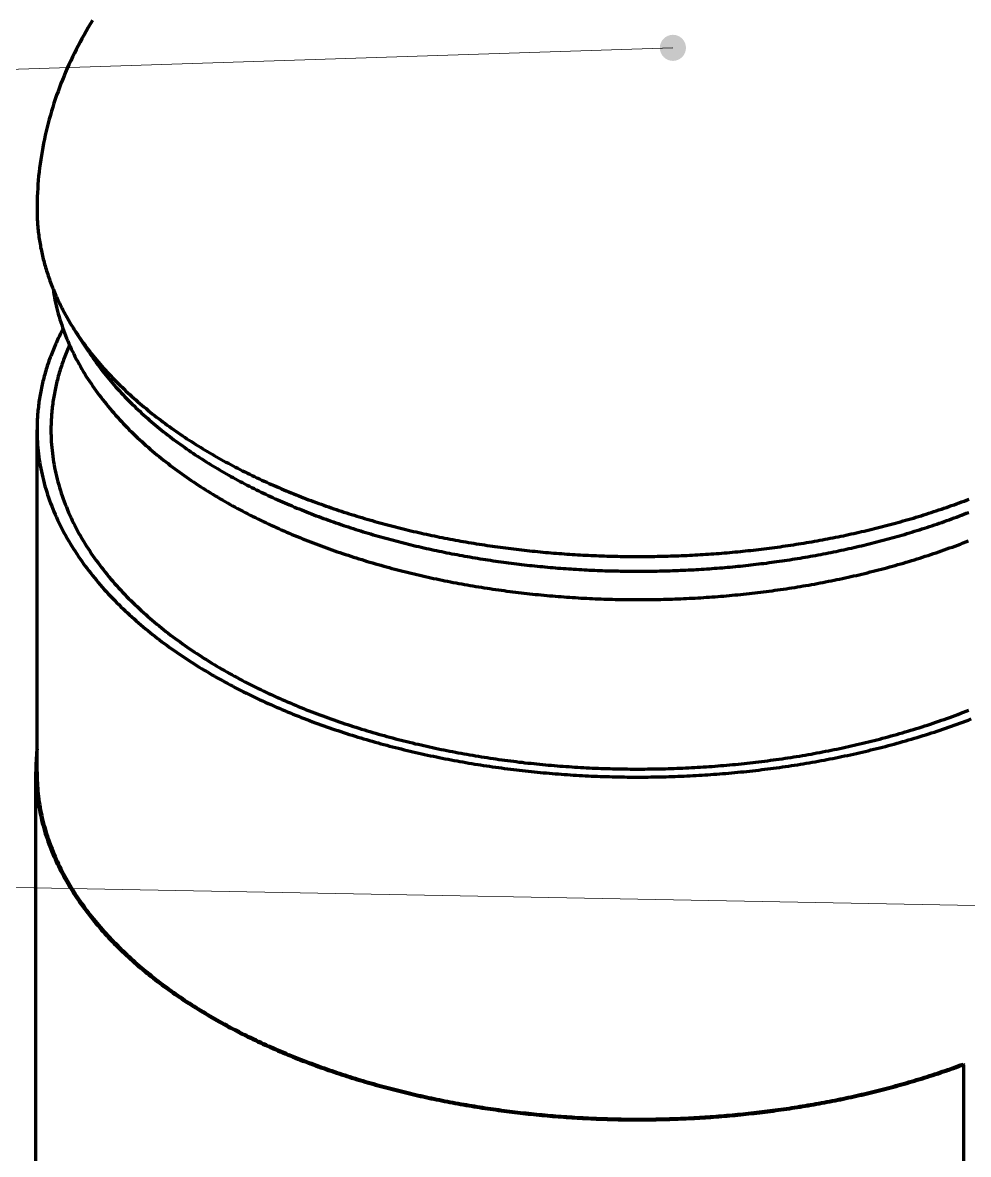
# Model space of a CAD drawing. Header units: millimetres. Extents: x 0 to 841, y 0 to 594.
# Drawn here: x 266.2 to 309.7, y 328.3 to 380.3 of the extents above; entities that cross this region are included whole.
import ezdxf

# ---------------------------------------------------------------- set-up
doc = ezdxf.new("R2010")
doc.units = ezdxf.units.MM
doc.layers.add('01-VISIBLE', color=7, linetype='CONTINUOUS', lineweight=70)
doc.layers.add('08-FINA', color=5, linetype='CONTINUOUS', lineweight=18)

msp = doc.modelspace()

# ---------------------------------------------------------------- hatches: boundary and pattern name
at = {"layer": '08-FINA'}
h = msp.add_hatch(color=7, dxfattribs=at)
h.dxf.hatch_style = 1
edge = h.paths.add_edge_path()
edge.add_arc((296.073, 379.157), 0.6, 0, 360)

# ---------------------------------------------------------------- linework, layer by layer
at = {"layer": '01-VISIBLE'}
for p, q in [((269.211, 365.178), (268.612, 366.093)), ((266.826, 345.873), (266.826, 361.597)), ((266.766, 311.511), (266.766, 345.873)), ((309.419, 332.441), (309.451, 332.412)), ((309.451, 298.05), (309.451, 332.412))]:
    msp.add_line(p, q, dxfattribs=at)
for points in [[(269.374, 380.412), (269.275, 380.249), (269.177, 380.085), (269.081, 379.92), (268.987, 379.754), (268.894, 379.588), (268.803, 379.42), (268.714, 379.251), (268.627, 379.081), (268.542, 378.911), (268.458, 378.739), (268.376, 378.567), (268.296, 378.393), (268.218, 378.219), (268.142, 378.044), (268.068, 377.868), (267.996, 377.692), (267.926, 377.514), (267.858, 377.336), (267.792, 377.157), (267.728, 376.977), (267.666, 376.797), (267.606, 376.616), (267.548, 376.434), (267.493, 376.251), (267.439, 376.068), (267.388, 375.884), (267.339, 375.7), (267.291, 375.515), (267.247, 375.33), (267.204, 375.144), (267.163, 374.957), (267.125, 374.77), (267.089, 374.583), (267.055, 374.395), (267.024, 374.207), (266.995, 374.018), (266.968, 373.829), (266.943, 373.64), (266.921, 373.451), (266.901, 373.261), (266.884, 373.071), (266.869, 372.881), (266.856, 372.69), (266.845, 372.5), (266.837, 372.309), (266.831, 372.118), (266.828, 371.928), (266.826, 371.737)], [(266.826, 371.737), (266.827, 371.657), (266.828, 371.577), (266.829, 371.497), (266.832, 371.416), (266.835, 371.336), (266.839, 371.257), (266.843, 371.177), (266.849, 371.097), (266.854, 371.017), (266.861, 370.937), (266.868, 370.857), (266.876, 370.778), (266.885, 370.698), (266.894, 370.619), (266.904, 370.539), (266.915, 370.46), (266.926, 370.38), (266.938, 370.301), (266.951, 370.222), (266.964, 370.143), (266.978, 370.065), (266.993, 369.986), (267.009, 369.907), (267.025, 369.829), (267.041, 369.75), (267.059, 369.672), (267.076, 369.594), (267.095, 369.516), (267.114, 369.439), (267.134, 369.361), (267.155, 369.284), (267.176, 369.207), (267.198, 369.129), (267.22, 369.053), (267.243, 368.976), (267.267, 368.899), (267.291, 368.823), (267.316, 368.747), (267.341, 368.671), (267.367, 368.595), (267.394, 368.52), (267.421, 368.444), (267.448, 368.369), (267.477, 368.294), (267.506, 368.22), (267.535, 368.145), (267.565, 368.071), (267.596, 367.997), (267.627, 367.923), (267.658, 367.85), (267.691, 367.776), (267.723, 367.703), (267.757, 367.631), (267.79, 367.558), (267.825, 367.486), (267.86, 367.414), (267.895, 367.342), (267.931, 367.27), (267.967, 367.199), (268.004, 367.128), (268.041, 367.057), (268.079, 366.986), (268.117, 366.916), (268.156, 366.846), (268.195, 366.776), (268.235, 366.706), (268.275, 366.637), (268.316, 366.568), (268.357, 366.499), (268.398, 366.431), (268.44, 366.363), (268.482, 366.295), (268.525, 366.227), (268.568, 366.16), (268.612, 366.093)], [(267.561, 368.082), (267.581, 367.951), (267.602, 367.822), (267.626, 367.692), (267.651, 367.563), (267.678, 367.435), (267.707, 367.306), (267.738, 367.178), (267.771, 367.051), (267.805, 366.924), (267.841, 366.798), (267.878, 366.671), (267.918, 366.546), (267.959, 366.421), (268.001, 366.297), (268.046, 366.173), (268.092, 366.049), (268.139, 365.927), (268.188, 365.805), (268.238, 365.683), (268.29, 365.563), (268.344, 365.442), (268.399, 365.323), (268.455, 365.204), (268.513, 365.086), (268.572, 364.968), (268.633, 364.852), (268.695, 364.736), (268.758, 364.62), (268.823, 364.506), (268.888, 364.392), (268.955, 364.279), (269.024, 364.166), (269.093, 364.055), (269.164, 363.944), (269.236, 363.834), (269.309, 363.724), (269.383, 363.616), (269.458, 363.508), (269.534, 363.401), (269.612, 363.294), (269.69, 363.189), (269.77, 363.084), (269.85, 362.98), (269.931, 362.876), (270.014, 362.774), (270.097, 362.672), (270.181, 362.571), (270.266, 362.471), (270.353, 362.371), (270.439, 362.273), (270.527, 362.175), (270.616, 362.077), (270.705, 361.981), (270.795, 361.885), (270.886, 361.79), (270.978, 361.696), (271.071, 361.603), (271.164, 361.51), (271.258, 361.418), (271.352, 361.327), (271.448, 361.236), (271.544, 361.146), (271.641, 361.057), (271.738, 360.969), (271.836, 360.881), (271.935, 360.794), (272.034, 360.708), (272.134, 360.622), (272.235, 360.538), (272.336, 360.453), (272.437, 360.37), (272.54, 360.287), (272.642, 360.205), (272.746, 360.124), (272.85, 360.043), (272.954, 359.963), (273.059, 359.884), (273.164, 359.805), (273.27, 359.727), (273.376, 359.65), (273.483, 359.573), (273.591, 359.497), (273.698, 359.422), (273.807, 359.347), (273.915, 359.273), (274.024, 359.199), (274.134, 359.126), (274.244, 359.054), (274.354, 358.983), (274.465, 358.912), (274.576, 358.841), (274.688, 358.772), (274.799, 358.703), (274.912, 358.634), (275.024, 358.566), (275.137, 358.499), (275.251, 358.432), (275.364, 358.366), (275.478, 358.3), (275.593, 358.235), (275.707, 358.171), (275.822, 358.107), (275.938, 358.044), (276.053, 357.981), (276.169, 357.919), (276.286, 357.858), (276.402, 357.797), (276.519, 357.737), (276.636, 357.677), (276.754, 357.617), (276.871, 357.559), (276.989, 357.5), (277.107, 357.443), (277.226, 357.386), (277.345, 357.329), (277.464, 357.273), (277.583, 357.218), (277.702, 357.163), (277.822, 357.108), (277.942, 357.054), (278.062, 357.001), (278.183, 356.948), (278.303, 356.896), (278.424, 356.844), (278.545, 356.792), (278.666, 356.742), (278.788, 356.691), (278.91, 356.641), (279.032, 356.592), (279.154, 356.543), (279.276, 356.495), (279.399, 356.447), (279.521, 356.4), (279.644, 356.353), (279.767, 356.306), (279.89, 356.26), (280.014, 356.215), (280.137, 356.17), (280.261, 356.125), (280.385, 356.081), (280.509, 356.038), (280.633, 355.995), (280.758, 355.952), (280.882, 355.91), (281.007, 355.868), (281.132, 355.827), (281.257, 355.786), (281.382, 355.746), (281.508, 355.706), (281.633, 355.667), (281.759, 355.628), (281.885, 355.589), (282.01, 355.551), (282.136, 355.514), (282.263, 355.476), (282.389, 355.44), (282.515, 355.403), (282.642, 355.368), (282.769, 355.332), (282.895, 355.297), (283.022, 355.263), (283.149, 355.228), (283.276, 355.195), (283.404, 355.162), (283.531, 355.129), (283.658, 355.096), (283.786, 355.064), (283.914, 355.033), (284.041, 355.002), (284.169, 354.971), (284.297, 354.941), (284.425, 354.911), (284.554, 354.881), (284.682, 354.852), (284.81, 354.824), (284.939, 354.796), (285.067, 354.768), (285.196, 354.74), (285.325, 354.713), (285.453, 354.687), (285.582, 354.661), (285.711, 354.635), (285.84, 354.61), (285.97, 354.585), (286.099, 354.56), (286.228, 354.536), (286.357, 354.512), (286.487, 354.489), (286.616, 354.466), (286.746, 354.443), (286.876, 354.421), (287.005, 354.399), (287.135, 354.378), (287.265, 354.357), (287.395, 354.336), (287.525, 354.316), (287.655, 354.296), (287.785, 354.277), (287.915, 354.258), (288.045, 354.239), (288.175, 354.221), (288.306, 354.203), (288.436, 354.186), (288.566, 354.169), (288.697, 354.152), (288.827, 354.136), (288.958, 354.12), (289.089, 354.104), (289.219, 354.089), (289.35, 354.074), (289.481, 354.06), (289.611, 354.046), (289.742, 354.032), (289.873, 354.019), (290.004, 354.006), (290.135, 353.994), (290.266, 353.982), (290.397, 353.97), (290.528, 353.958), (290.659, 353.947), (290.79, 353.937), (290.921, 353.927), (291.052, 353.917), (291.184, 353.907), (291.315, 353.898), (291.446, 353.889), (291.577, 353.881), (291.708, 353.873), (291.84, 353.865), (291.971, 353.858), (292.102, 353.851), (292.234, 353.845), (292.365, 353.839), (292.497, 353.833), (292.628, 353.828), (292.759, 353.822), (292.891, 353.818), (293.022, 353.814), (293.154, 353.81), (293.285, 353.806), (293.417, 353.803), (293.548, 353.8), (293.68, 353.798), (293.811, 353.796), (293.943, 353.794), (294.074, 353.793), (294.206, 353.792), (294.337, 353.791), (294.469, 353.791), (294.6, 353.791), (294.732, 353.792), (294.863, 353.793), (294.995, 353.794), (295.126, 353.795), (295.258, 353.797), (295.389, 353.8), (295.521, 353.803), (295.652, 353.806), (295.784, 353.809), (295.915, 353.813), (296.047, 353.817), (296.178, 353.822), (296.31, 353.827), (296.441, 353.832), (296.572, 353.838), (296.704, 353.844), (296.835, 353.851), (296.967, 353.857), (297.098, 353.865), (297.229, 353.872), (297.36, 353.88), (297.492, 353.888), (297.623, 353.897), (297.754, 353.906), (297.885, 353.916), (298.016, 353.925), (298.148, 353.936), (298.279, 353.946), (298.41, 353.957), (298.541, 353.969), (298.672, 353.98), (298.803, 353.992), (298.934, 354.005), (299.065, 354.018), (299.195, 354.031), (299.326, 354.044), (299.457, 354.058), (299.588, 354.073), (299.718, 354.087), (299.849, 354.103), (299.98, 354.118), (300.11, 354.134), (300.241, 354.15), (300.371, 354.167), (300.502, 354.184), (300.632, 354.201), (300.762, 354.219), (300.893, 354.237), (301.023, 354.256), (301.153, 354.275), (301.283, 354.294), (301.413, 354.314), (301.543, 354.334), (301.673, 354.355), (301.803, 354.376), (301.933, 354.397), (302.062, 354.419), (302.192, 354.441), (302.322, 354.463), (302.451, 354.486), (302.58, 354.509), (302.71, 354.533), (302.839, 354.557), (302.968, 354.582), (303.098, 354.607), (303.227, 354.632), (303.356, 354.658), (303.484, 354.684), (303.613, 354.71), (303.742, 354.737), (303.871, 354.765), (303.999, 354.792), (304.128, 354.82), (304.256, 354.849), (304.384, 354.878), (304.513, 354.907), (304.641, 354.937), (304.769, 354.968), (304.897, 354.998), (305.024, 355.029), (305.152, 355.061), (305.28, 355.093), (305.407, 355.125), (305.534, 355.158), (305.662, 355.191), (305.789, 355.225), (305.916, 355.259), (306.043, 355.293), (306.17, 355.328), (306.296, 355.363), (306.423, 355.399), (306.549, 355.435), (306.676, 355.472), (306.802, 355.509), (306.928, 355.547), (307.054, 355.585), (307.18, 355.623), (307.305, 355.662), (307.431, 355.702), (307.556, 355.741), (307.681, 355.782), (307.806, 355.822), (307.931, 355.864), (308.056, 355.905), (308.181, 355.947), (308.305, 355.99), (308.429, 356.033), (308.553, 356.076), (308.677, 356.12), (308.801, 356.165), (308.925, 356.21), (309.048, 356.255), (309.171, 356.301), (309.295, 356.347), (309.417, 356.394), (309.54, 356.441), (309.663, 356.489)], [(268.022, 366.24), (267.984, 366.168), (267.947, 366.096), (267.911, 366.024), (267.875, 365.952), (267.84, 365.879), (267.805, 365.806), (267.771, 365.733), (267.737, 365.66), (267.704, 365.587), (267.671, 365.513), (267.639, 365.439), (267.607, 365.364), (267.576, 365.29), (267.546, 365.215), (267.516, 365.14), (267.487, 365.065), (267.458, 364.99), (267.43, 364.914), (267.402, 364.838), (267.375, 364.762), (267.349, 364.686), (267.323, 364.609), (267.298, 364.533), (267.273, 364.456), (267.249, 364.379), (267.226, 364.302), (267.203, 364.224), (267.181, 364.146), (267.16, 364.069), (267.139, 363.991), (267.119, 363.913), (267.099, 363.834), (267.08, 363.756), (267.062, 363.677), (267.045, 363.598), (267.028, 363.52), (267.011, 363.44), (266.996, 363.361), (266.981, 363.282), (266.967, 363.203), (266.953, 363.123), (266.94, 363.043), (266.928, 362.964), (266.916, 362.884), (266.905, 362.804), (266.895, 362.724), (266.886, 362.644), (266.877, 362.563), (266.869, 362.483), (266.862, 362.403), (266.855, 362.322), (266.849, 362.242), (266.844, 362.161), (266.839, 362.081), (266.835, 362), (266.832, 361.919), (266.83, 361.839), (266.828, 361.758), (266.827, 361.677), (266.826, 361.597)], [(268.612, 366.093), (268.68, 365.99), (268.749, 365.888), (268.819, 365.787), (268.889, 365.686), (268.961, 365.586), (269.033, 365.487), (269.107, 365.388), (269.181, 365.29), (269.256, 365.193), (269.332, 365.096), (269.409, 365), (269.486, 364.905), (269.565, 364.81), (269.644, 364.716), (269.724, 364.622), (269.805, 364.53), (269.886, 364.437), (269.968, 364.346), (270.051, 364.255), (270.135, 364.165), (270.219, 364.075), (270.304, 363.986), (270.389, 363.898), (270.476, 363.81), (270.562, 363.723), (270.65, 363.637), (270.738, 363.551), (270.827, 363.466), (270.916, 363.381), (271.006, 363.297), (271.096, 363.214), (271.187, 363.131), (271.279, 363.049), (271.371, 362.968), (271.464, 362.887), (271.557, 362.807), (271.651, 362.727), (271.745, 362.648), (271.84, 362.57), (271.935, 362.492), (272.03, 362.415), (272.127, 362.338), (272.223, 362.262), (272.32, 362.186), (272.418, 362.111), (272.516, 362.037), (272.614, 361.963), (272.713, 361.89), (272.812, 361.817), (272.912, 361.745), (273.012, 361.674), (273.112, 361.603), (273.213, 361.532), (273.314, 361.462), (273.416, 361.393), (273.518, 361.324), (273.62, 361.256), (273.723, 361.188), (273.826, 361.121), (273.929, 361.055), (274.033, 360.988), (274.137, 360.923), (274.241, 360.858), (274.346, 360.793), (274.451, 360.729), (274.556, 360.666), (274.662, 360.603), (274.767, 360.54), (274.874, 360.478), (274.98, 360.417), (275.087, 360.356), (275.194, 360.295), (275.301, 360.235), (275.409, 360.176), (275.517, 360.117), (275.625, 360.058), (275.734, 360), (275.842, 359.943), (275.951, 359.886), (276.06, 359.829), (276.17, 359.773), (276.279, 359.717), (276.389, 359.662), (276.499, 359.607), (276.61, 359.553), (276.72, 359.499), (276.831, 359.446), (276.942, 359.393), (277.054, 359.341), (277.165, 359.289), (277.277, 359.237), (277.389, 359.186), (277.501, 359.136), (277.613, 359.086), (277.725, 359.036), (277.838, 358.987), (277.951, 358.938), (278.064, 358.889), (278.177, 358.841), (278.291, 358.794), (278.404, 358.747), (278.518, 358.7), (278.632, 358.654), (278.746, 358.608), (278.86, 358.563), (278.975, 358.518), (279.089, 358.473), (279.204, 358.429), (279.319, 358.385), (279.434, 358.342), (279.549, 358.299), (279.665, 358.257), (279.78, 358.214), (279.896, 358.173), (280.012, 358.132), (280.128, 358.091), (280.244, 358.05), (280.36, 358.01), (280.477, 357.97), (280.593, 357.931), (280.71, 357.892), (280.827, 357.854), (280.944, 357.816), (281.061, 357.778), (281.178, 357.741), (281.295, 357.704), (281.413, 357.667), (281.53, 357.631), (281.648, 357.595), (281.765, 357.56), (281.883, 357.525), (282.001, 357.49), (282.119, 357.456), (282.238, 357.422), (282.356, 357.388), (282.474, 357.355), (282.593, 357.322), (282.712, 357.29), (282.83, 357.258), (282.949, 357.226), (283.068, 357.195), (283.187, 357.164), (283.306, 357.134), (283.425, 357.103), (283.545, 357.074), (283.664, 357.044), (283.784, 357.015), (283.903, 356.986), (284.023, 356.958), (284.142, 356.93), (284.262, 356.902), (284.382, 356.875), (284.502, 356.848), (284.622, 356.821), (284.742, 356.795), (284.863, 356.769), (284.983, 356.743), (285.103, 356.718), (285.224, 356.693), (285.344, 356.669), (285.465, 356.645), (285.585, 356.621), (285.706, 356.597), (285.827, 356.574), (285.948, 356.551), (286.069, 356.529), (286.19, 356.507), (286.311, 356.485), (286.432, 356.464), (286.553, 356.442), (286.674, 356.422), (286.795, 356.401), (286.917, 356.381), (287.038, 356.361), (287.159, 356.342), (287.281, 356.323), (287.402, 356.304), (287.524, 356.286), (287.646, 356.268), (287.767, 356.25), (287.889, 356.233), (288.011, 356.216), (288.133, 356.199), (288.255, 356.182), (288.377, 356.166), (288.499, 356.151), (288.621, 356.135), (288.743, 356.12), (288.865, 356.105), (288.987, 356.091), (289.109, 356.077), (289.231, 356.063), (289.353, 356.049), (289.476, 356.036), (289.598, 356.023), (289.72, 356.011), (289.843, 355.999), (289.965, 355.987), (290.087, 355.975), (290.21, 355.964), (290.332, 355.953), (290.455, 355.943), (290.577, 355.932), (290.7, 355.923), (290.823, 355.913), (290.945, 355.904), (291.068, 355.895), (291.191, 355.886), (291.313, 355.878), (291.436, 355.87), (291.559, 355.862), (291.681, 355.855), (291.804, 355.848), (291.927, 355.841), (292.05, 355.835), (292.173, 355.828), (292.296, 355.823), (292.418, 355.817), (292.541, 355.812), (292.664, 355.807), (292.787, 355.803), (292.91, 355.799), (293.033, 355.795), (293.156, 355.791), (293.279, 355.788), (293.402, 355.785), (293.525, 355.782), (293.648, 355.78), (293.77, 355.778), (293.893, 355.777), (294.016, 355.775), (294.139, 355.774), (294.262, 355.773), (294.385, 355.773), (294.508, 355.773), (294.631, 355.773), (294.754, 355.774), (294.877, 355.775), (295, 355.776), (295.123, 355.777), (295.246, 355.779), (295.369, 355.781), (295.492, 355.784), (295.615, 355.787), (295.738, 355.79), (295.861, 355.793), (295.984, 355.797), (296.107, 355.801), (296.23, 355.805), (296.352, 355.81), (296.475, 355.815), (296.598, 355.82), (296.721, 355.826), (296.844, 355.832), (296.967, 355.838), (297.089, 355.844), (297.212, 355.851), (297.335, 355.859), (297.458, 355.866), (297.58, 355.874), (297.703, 355.882), (297.826, 355.891), (297.948, 355.899), (298.071, 355.908), (298.194, 355.918), (298.316, 355.928), (298.439, 355.938), (298.561, 355.948), (298.684, 355.959), (298.806, 355.97), (298.929, 355.981), (299.051, 355.993), (299.174, 356.005), (299.296, 356.017), (299.418, 356.03), (299.541, 356.043), (299.663, 356.056), (299.785, 356.07), (299.907, 356.084), (300.029, 356.098), (300.151, 356.113), (300.274, 356.128), (300.396, 356.143), (300.518, 356.159), (300.639, 356.175), (300.761, 356.191), (300.883, 356.207), (301.005, 356.224), (301.127, 356.242), (301.248, 356.259), (301.37, 356.277), (301.492, 356.295), (301.613, 356.314), (301.735, 356.333), (301.856, 356.352), (301.978, 356.372), (302.099, 356.392), (302.22, 356.412), (302.342, 356.432), (302.463, 356.453), (302.584, 356.475), (302.705, 356.496), (302.826, 356.518), (302.947, 356.541), (303.068, 356.563), (303.189, 356.586), (303.309, 356.609), (303.43, 356.633), (303.551, 356.657), (303.671, 356.681), (303.792, 356.706), (303.912, 356.731), (304.032, 356.757), (304.153, 356.782), (304.273, 356.808), (304.393, 356.835), (304.513, 356.862), (304.633, 356.889), (304.753, 356.916), (304.872, 356.944), (304.992, 356.973), (305.112, 357.001), (305.231, 357.03), (305.351, 357.059), (305.47, 357.089), (305.589, 357.119), (305.708, 357.149), (305.827, 357.18), (305.946, 357.211), (306.065, 357.243), (306.184, 357.275), (306.303, 357.307), (306.421, 357.339), (306.54, 357.372), (306.658, 357.406), (306.776, 357.439), (306.895, 357.474), (307.013, 357.508), (307.131, 357.543), (307.248, 357.578), (307.366, 357.614), (307.484, 357.65), (307.601, 357.686), (307.719, 357.723), (307.836, 357.76), (307.953, 357.797), (308.07, 357.835), (308.187, 357.874), (308.303, 357.912), (308.42, 357.951), (308.536, 357.991), (308.653, 358.031), (308.769, 358.071), (308.885, 358.112), (309.001, 358.153), (309.117, 358.194), (309.232, 358.236), (309.348, 358.279), (309.463, 358.321), (309.578, 358.364), (309.693, 358.408)], [(268.322, 365.491), (268.29, 365.417), (268.258, 365.344), (268.226, 365.27), (268.195, 365.196), (268.165, 365.121), (268.136, 365.047), (268.106, 364.972), (268.078, 364.897), (268.05, 364.821), (268.023, 364.746), (267.996, 364.67), (267.97, 364.594), (267.944, 364.518), (267.92, 364.441), (267.895, 364.365), (267.872, 364.288), (267.849, 364.211), (267.826, 364.134), (267.804, 364.056), (267.783, 363.979), (267.763, 363.901), (267.743, 363.823), (267.724, 363.745), (267.705, 363.667), (267.688, 363.589), (267.67, 363.51), (267.654, 363.432), (267.638, 363.353), (267.623, 363.274), (267.609, 363.195), (267.595, 363.116), (267.582, 363.037), (267.569, 362.957), (267.558, 362.878), (267.547, 362.798), (267.536, 362.719), (267.527, 362.639), (267.518, 362.559), (267.51, 362.479), (267.502, 362.399), (267.495, 362.319), (267.489, 362.239), (267.484, 362.159), (267.479, 362.078), (267.475, 361.998), (267.472, 361.918), (267.47, 361.838), (267.468, 361.757), (267.467, 361.677), (267.466, 361.597)], [(269.211, 365.178), (269.277, 365.078), (269.344, 364.978), (269.412, 364.88), (269.481, 364.781), (269.551, 364.684), (269.622, 364.587), (269.694, 364.49), (269.767, 364.394), (269.84, 364.299), (269.914, 364.205), (269.989, 364.111), (270.065, 364.018), (270.141, 363.925), (270.219, 363.833), (270.297, 363.742), (270.376, 363.651), (270.455, 363.561), (270.535, 363.472), (270.616, 363.383), (270.698, 363.295), (270.78, 363.207), (270.863, 363.121), (270.947, 363.034), (271.031, 362.949), (271.116, 362.864), (271.201, 362.779), (271.287, 362.695), (271.374, 362.612), (271.461, 362.53), (271.549, 362.448), (271.638, 362.366), (271.726, 362.286), (271.816, 362.205), (271.906, 362.126), (271.996, 362.047), (272.087, 361.968), (272.179, 361.891), (272.271, 361.813), (272.364, 361.737), (272.457, 361.661), (272.55, 361.585), (272.644, 361.51), (272.738, 361.436), (272.833, 361.362), (272.928, 361.289), (273.024, 361.216), (273.12, 361.144), (273.217, 361.073), (273.313, 361.002), (273.411, 360.931), (273.509, 360.862), (273.607, 360.792), (273.705, 360.723), (273.804, 360.655), (273.903, 360.587), (274.003, 360.52), (274.103, 360.454), (274.203, 360.387), (274.304, 360.322), (274.405, 360.257), (274.506, 360.192), (274.607, 360.128), (274.709, 360.064), (274.812, 360.001), (274.914, 359.939), (275.017, 359.877), (275.12, 359.815), (275.224, 359.754), (275.327, 359.694), (275.431, 359.634), (275.536, 359.574), (275.64, 359.515), (275.745, 359.456), (275.85, 359.398), (275.956, 359.341), (276.061, 359.284), (276.167, 359.227), (276.274, 359.171), (276.38, 359.115), (276.487, 359.06), (276.593, 359.005), (276.701, 358.95), (276.808, 358.897), (276.916, 358.843), (277.023, 358.79), (277.131, 358.738), (277.24, 358.686), (277.348, 358.634), (277.457, 358.583), (277.566, 358.532), (277.675, 358.482), (277.784, 358.432), (277.894, 358.382), (278.003, 358.333), (278.113, 358.285), (278.223, 358.237), (278.333, 358.189), (278.444, 358.142), (278.554, 358.095), (278.665, 358.048), (278.776, 358.002), (278.887, 357.957), (278.999, 357.912), (279.11, 357.867), (279.222, 357.823), (279.334, 357.779), (279.446, 357.735), (279.558, 357.692), (279.67, 357.649), (279.782, 357.607), (279.895, 357.565), (280.008, 357.523), (280.121, 357.482), (280.234, 357.442), (280.347, 357.401), (280.46, 357.361), (280.573, 357.322), (280.687, 357.283), (280.801, 357.244), (280.915, 357.206), (281.029, 357.168), (281.143, 357.13), (281.257, 357.093), (281.371, 357.056), (281.486, 357.019), (281.6, 356.983), (281.715, 356.948), (281.83, 356.912), (281.945, 356.877), (282.06, 356.843), (282.175, 356.809), (282.29, 356.775), (282.405, 356.741), (282.521, 356.708), (282.637, 356.675), (282.752, 356.643), (282.868, 356.611), (282.984, 356.579), (283.1, 356.548), (283.216, 356.517), (283.332, 356.487), (283.448, 356.456), (283.565, 356.427), (283.681, 356.397), (283.798, 356.368), (283.914, 356.339), (284.031, 356.311), (284.148, 356.283), (284.265, 356.255), (284.382, 356.227), (284.499, 356.2), (284.616, 356.174), (284.733, 356.147), (284.85, 356.121), (284.968, 356.096), (285.085, 356.07), (285.203, 356.045), (285.32, 356.021), (285.438, 355.996), (285.556, 355.972), (285.673, 355.949), (285.791, 355.926), (285.909, 355.903), (286.027, 355.88), (286.145, 355.858), (286.263, 355.836), (286.381, 355.814), (286.5, 355.793), (286.618, 355.772), (286.736, 355.751), (286.855, 355.731), (286.973, 355.711), (287.092, 355.692), (287.21, 355.672), (287.329, 355.653), (287.448, 355.635), (287.566, 355.616), (287.685, 355.598), (287.804, 355.581), (287.923, 355.563), (288.042, 355.546), (288.161, 355.53), (288.28, 355.513), (288.399, 355.497), (288.518, 355.482), (288.637, 355.466), (288.756, 355.451), (288.875, 355.436), (288.995, 355.422), (289.114, 355.408), (289.233, 355.394), (289.353, 355.381), (289.472, 355.367), (289.591, 355.355), (289.711, 355.342), (289.83, 355.33), (289.95, 355.318), (290.069, 355.306), (290.189, 355.295), (290.309, 355.284), (290.428, 355.273), (290.548, 355.263), (290.668, 355.253), (290.787, 355.243), (290.907, 355.234), (291.027, 355.225), (291.147, 355.216), (291.267, 355.208), (291.386, 355.2), (291.506, 355.192), (291.626, 355.184), (291.746, 355.177), (291.866, 355.17), (291.986, 355.164), (292.106, 355.158), (292.226, 355.152), (292.346, 355.146), (292.466, 355.141), (292.586, 355.136), (292.706, 355.131), (292.826, 355.126), (292.946, 355.122), (293.066, 355.119), (293.186, 355.115), (293.306, 355.112), (293.426, 355.109), (293.547, 355.107), (293.667, 355.104), (293.787, 355.102), (293.907, 355.101), (294.027, 355.1), (294.147, 355.099), (294.267, 355.098), (294.387, 355.097), (294.508, 355.097), (294.628, 355.098), (294.748, 355.098), (294.868, 355.099), (294.988, 355.1), (295.108, 355.102), (295.228, 355.103), (295.348, 355.105), (295.468, 355.108), (295.589, 355.111), (295.709, 355.114), (295.829, 355.117), (295.949, 355.121), (296.069, 355.124), (296.189, 355.129), (296.309, 355.133), (296.429, 355.138), (296.549, 355.143), (296.669, 355.149), (296.789, 355.155), (296.909, 355.161), (297.029, 355.167), (297.149, 355.174), (297.269, 355.181), (297.389, 355.188), (297.509, 355.196), (297.628, 355.204), (297.748, 355.212), (297.868, 355.221), (297.988, 355.23), (298.108, 355.239), (298.227, 355.248), (298.347, 355.258), (298.467, 355.268), (298.587, 355.279), (298.706, 355.29), (298.826, 355.301), (298.945, 355.312), (299.065, 355.324), (299.184, 355.336), (299.304, 355.348), (299.423, 355.361), (299.543, 355.374), (299.662, 355.387), (299.782, 355.401), (299.901, 355.415), (300.02, 355.429), (300.139, 355.444), (300.259, 355.459), (300.378, 355.474), (300.497, 355.49), (300.616, 355.506), (300.735, 355.522), (300.854, 355.538), (300.973, 355.555), (301.092, 355.572), (301.211, 355.59), (301.329, 355.608), (301.448, 355.626), (301.567, 355.644), (301.685, 355.663), (301.804, 355.682), (301.923, 355.702), (302.041, 355.721), (302.16, 355.742), (302.278, 355.762), (302.396, 355.783), (302.514, 355.804), (302.633, 355.825), (302.751, 355.847), (302.869, 355.869), (302.987, 355.892), (303.105, 355.914), (303.223, 355.938), (303.341, 355.961), (303.458, 355.985), (303.576, 356.009), (303.694, 356.033), (303.811, 356.058), (303.929, 356.083), (304.046, 356.109), (304.163, 356.135), (304.281, 356.161), (304.398, 356.187), (304.515, 356.214), (304.632, 356.242), (304.749, 356.269), (304.866, 356.297), (304.982, 356.325), (305.099, 356.354), (305.216, 356.383), (305.332, 356.412), (305.448, 356.442), (305.565, 356.472), (305.681, 356.502), (305.797, 356.533), (305.913, 356.564), (306.029, 356.596), (306.145, 356.628), (306.261, 356.66), (306.376, 356.692), (306.492, 356.725), (306.607, 356.759), (306.722, 356.792), (306.838, 356.826), (306.953, 356.861), (307.068, 356.895), (307.183, 356.931), (307.297, 356.966), (307.412, 357.002), (307.527, 357.038), (307.641, 357.075), (307.755, 357.112), (307.869, 357.149), (307.983, 357.187), (308.097, 357.225), (308.211, 357.264), (308.325, 357.303), (308.438, 357.342), (308.552, 357.382), (308.665, 357.422), (308.778, 357.463), (308.891, 357.504), (309.004, 357.545), (309.116, 357.587), (309.229, 357.629), (309.341, 357.671), (309.453, 357.714), (309.565, 357.758), (309.677, 357.801)], [(266.826, 361.597), (266.827, 361.459), (266.83, 361.321), (266.836, 361.183), (266.843, 361.045), (266.852, 360.907), (266.863, 360.77), (266.877, 360.633), (266.892, 360.495), (266.91, 360.359), (266.929, 360.222), (266.95, 360.086), (266.974, 359.95), (266.999, 359.814), (267.027, 359.679), (267.056, 359.544), (267.087, 359.41), (267.12, 359.276), (267.155, 359.142), (267.192, 359.009), (267.231, 358.877), (267.271, 358.745), (267.313, 358.613), (267.358, 358.483), (267.403, 358.352), (267.451, 358.223), (267.5, 358.094), (267.551, 357.966), (267.604, 357.838), (267.658, 357.711), (267.714, 357.585), (267.771, 357.46), (267.83, 357.335), (267.89, 357.211), (267.952, 357.088), (268.016, 356.965), (268.081, 356.843), (268.147, 356.722), (268.215, 356.602), (268.284, 356.482), (268.354, 356.364), (268.426, 356.246), (268.499, 356.129), (268.573, 356.013), (268.649, 355.897), (268.725, 355.782), (268.803, 355.669), (268.883, 355.556), (268.963, 355.443), (269.044, 355.332), (269.127, 355.221), (269.211, 355.112), (269.295, 355.003), (269.381, 354.895), (269.468, 354.787), (269.556, 354.681), (269.644, 354.575), (269.734, 354.471), (269.825, 354.367), (269.916, 354.263), (270.009, 354.161), (270.102, 354.059), (270.197, 353.959), (270.292, 353.859), (270.388, 353.76), (270.485, 353.661), (270.582, 353.564), (270.681, 353.467), (270.78, 353.371), (270.88, 353.276), (270.98, 353.181), (271.082, 353.088), (271.184, 352.995), (271.286, 352.903), (271.39, 352.812), (271.494, 352.721), (271.599, 352.631), (271.704, 352.542), (271.81, 352.454), (271.917, 352.366), (272.024, 352.28), (272.132, 352.194), (272.241, 352.108), (272.35, 352.024), (272.459, 351.94), (272.569, 351.857), (272.68, 351.774), (272.791, 351.693), (272.903, 351.612), (273.015, 351.531), (273.128, 351.452), (273.241, 351.373), (273.355, 351.295), (273.469, 351.217), (273.584, 351.14), (273.699, 351.064), (273.814, 350.989), (273.93, 350.914), (274.046, 350.84), (274.163, 350.766), (274.28, 350.693), (274.398, 350.621), (274.516, 350.55), (274.634, 350.479), (274.753, 350.409), (274.872, 350.339), (274.992, 350.27), (275.112, 350.202), (275.232, 350.134), (275.353, 350.067), (275.474, 350.001), (275.595, 349.935), (275.716, 349.869), (275.838, 349.805), (275.961, 349.741), (276.083, 349.677), (276.206, 349.615), (276.329, 349.552), (276.453, 349.491), (276.576, 349.43), (276.7, 349.369), (276.825, 349.309), (276.949, 349.25), (277.074, 349.191), (277.199, 349.133), (277.325, 349.076), (277.45, 349.018), (277.576, 348.962), (277.702, 348.906), (277.829, 348.851), (277.955, 348.796), (278.082, 348.742), (278.209, 348.688), (278.337, 348.635), (278.464, 348.582), (278.592, 348.53), (278.72, 348.479), (278.848, 348.428), (278.977, 348.377), (279.105, 348.327), (279.234, 348.278), (279.363, 348.229), (279.492, 348.18), (279.622, 348.132), (279.751, 348.085), (279.881, 348.038), (280.011, 347.992), (280.141, 347.946), (280.272, 347.901), (280.402, 347.856), (280.533, 347.811), (280.664, 347.768), (280.795, 347.724), (280.926, 347.681), (281.057, 347.639), (281.189, 347.597), (281.32, 347.556), (281.452, 347.515), (281.584, 347.475), (281.716, 347.435), (281.848, 347.395), (281.981, 347.356), (282.113, 347.318), (282.246, 347.28), (282.378, 347.242), (282.511, 347.205), (282.644, 347.168), (282.778, 347.132), (282.911, 347.097), (283.044, 347.061), (283.178, 347.027), (283.311, 346.992), (283.445, 346.958), (283.579, 346.925), (283.713, 346.892), (283.847, 346.86), (283.981, 346.828), (284.116, 346.796), (284.25, 346.765), (284.385, 346.734), (284.519, 346.704), (284.654, 346.674), (284.789, 346.645), (284.924, 346.616), (285.059, 346.587), (285.194, 346.559), (285.329, 346.532), (285.464, 346.505), (285.6, 346.478), (285.735, 346.452), (285.871, 346.426), (286.006, 346.4), (286.142, 346.375), (286.278, 346.351), (286.414, 346.327), (286.55, 346.303), (286.686, 346.28), (286.822, 346.257), (286.958, 346.234), (287.094, 346.212), (287.23, 346.191), (287.367, 346.17), (287.503, 346.149), (287.64, 346.129), (287.776, 346.109), (287.913, 346.089), (288.05, 346.07), (288.186, 346.052), (288.323, 346.033), (288.46, 346.015), (288.597, 345.998), (288.734, 345.981), (288.871, 345.964), (289.008, 345.948), (289.145, 345.933), (289.282, 345.917), (289.419, 345.902), (289.556, 345.888), (289.694, 345.874), (289.831, 345.86), (289.968, 345.847), (290.106, 345.834), (290.243, 345.821), (290.38, 345.809), (290.518, 345.797), (290.656, 345.786), (290.793, 345.775), (290.931, 345.765), (291.068, 345.755), (291.206, 345.745), (291.344, 345.736), (291.481, 345.727), (291.619, 345.718), (291.757, 345.71), (291.895, 345.703), (292.032, 345.695), (292.17, 345.689), (292.308, 345.682), (292.446, 345.676), (292.584, 345.67), (292.722, 345.665), (292.859, 345.66), (292.997, 345.656), (293.135, 345.652), (293.273, 345.648), (293.411, 345.645), (293.549, 345.642), (293.687, 345.639), (293.825, 345.637), (293.963, 345.636), (294.101, 345.634), (294.239, 345.634), (294.377, 345.633), (294.515, 345.633), (294.653, 345.633), (294.791, 345.634), (294.929, 345.635), (295.067, 345.637), (295.205, 345.639), (295.343, 345.641), (295.481, 345.643), (295.619, 345.647), (295.757, 345.65), (295.895, 345.654), (296.033, 345.658), (296.17, 345.663), (296.308, 345.668), (296.446, 345.674), (296.584, 345.679), (296.722, 345.686), (296.86, 345.692), (296.998, 345.699), (297.135, 345.707), (297.273, 345.715), (297.411, 345.723), (297.549, 345.732), (297.686, 345.741), (297.824, 345.75), (297.962, 345.76), (298.099, 345.771), (298.237, 345.781), (298.374, 345.792), (298.512, 345.804), (298.649, 345.816), (298.787, 345.828), (298.924, 345.841), (299.061, 345.854), (299.199, 345.868), (299.336, 345.881), (299.473, 345.896), (299.61, 345.911), (299.748, 345.926), (299.885, 345.941), (300.022, 345.957), (300.159, 345.974), (300.296, 345.991), (300.433, 346.008), (300.57, 346.025), (300.706, 346.043), (300.843, 346.062), (300.98, 346.081), (301.116, 346.1), (301.253, 346.12), (301.389, 346.14), (301.526, 346.161), (301.662, 346.181), (301.799, 346.203), (301.935, 346.225), (302.071, 346.247), (302.207, 346.27), (302.343, 346.293), (302.479, 346.316), (302.615, 346.34), (302.751, 346.365), (302.887, 346.389), (303.022, 346.415), (303.158, 346.44), (303.293, 346.466), (303.429, 346.493), (303.564, 346.52), (303.699, 346.547), (303.834, 346.575), (303.97, 346.603), (304.104, 346.632), (304.239, 346.661), (304.374, 346.691), (304.509, 346.721), (304.643, 346.751), (304.778, 346.782), (304.912, 346.814), (305.046, 346.845), (305.181, 346.878), (305.315, 346.911), (305.449, 346.944), (305.582, 346.977), (305.716, 347.011), (305.85, 347.046), (305.983, 347.081), (306.117, 347.116), (306.25, 347.152), (306.383, 347.189), (306.516, 347.226), (306.649, 347.263), (306.781, 347.301), (306.914, 347.339), (307.046, 347.378), (307.179, 347.417), (307.311, 347.457), (307.443, 347.497), (307.575, 347.538), (307.706, 347.579), (307.838, 347.621), (307.969, 347.663), (308.101, 347.705), (308.232, 347.749), (308.363, 347.792), (308.493, 347.836), (308.624, 347.881), (308.754, 347.926), (308.884, 347.972), (309.015, 348.018), (309.144, 348.064), (309.274, 348.112), (309.404, 348.159), (309.533, 348.207), (309.662, 348.256), (309.791, 348.305)], [(267.466, 361.597), (267.467, 361.462), (267.47, 361.327), (267.475, 361.192), (267.482, 361.058), (267.492, 360.923), (267.503, 360.789), (267.516, 360.655), (267.531, 360.521), (267.548, 360.387), (267.567, 360.254), (267.588, 360.121), (267.61, 359.988), (267.635, 359.855), (267.662, 359.723), (267.691, 359.591), (267.721, 359.46), (267.753, 359.329), (267.788, 359.199), (267.824, 359.069), (267.861, 358.94), (267.901, 358.811), (267.942, 358.682), (267.985, 358.555), (268.03, 358.428), (268.076, 358.301), (268.125, 358.175), (268.174, 358.05), (268.226, 357.925), (268.279, 357.801), (268.333, 357.678), (268.389, 357.555), (268.447, 357.433), (268.506, 357.312), (268.566, 357.192), (268.628, 357.072), (268.692, 356.953), (268.756, 356.835), (268.822, 356.718), (268.89, 356.601), (268.959, 356.485), (269.029, 356.37), (269.1, 356.255), (269.173, 356.142), (269.247, 356.029), (269.322, 355.917), (269.398, 355.806), (269.475, 355.695), (269.553, 355.586), (269.633, 355.477), (269.714, 355.369), (269.795, 355.262), (269.878, 355.155), (269.962, 355.05), (270.047, 354.945), (270.132, 354.841), (270.219, 354.738), (270.307, 354.635), (270.395, 354.534), (270.485, 354.433), (270.575, 354.333), (270.667, 354.234), (270.759, 354.135), (270.852, 354.038), (270.945, 353.941), (271.04, 353.845), (271.135, 353.75), (271.231, 353.655), (271.328, 353.561), (271.426, 353.468), (271.524, 353.376), (271.623, 353.285), (271.723, 353.194), (271.823, 353.104), (271.924, 353.015), (272.026, 352.926), (272.128, 352.839), (272.231, 352.752), (272.335, 352.666), (272.439, 352.58), (272.544, 352.495), (272.649, 352.411), (272.755, 352.328), (272.862, 352.245), (272.969, 352.163), (273.076, 352.082), (273.184, 352.002), (273.293, 351.922), (273.402, 351.843), (273.512, 351.764), (273.622, 351.687), (273.733, 351.609), (273.844, 351.533), (273.955, 351.457), (274.067, 351.382), (274.18, 351.308), (274.292, 351.234), (274.406, 351.161), (274.519, 351.089), (274.633, 351.017), (274.748, 350.946), (274.863, 350.875), (274.978, 350.805), (275.094, 350.736), (275.21, 350.668), (275.326, 350.6), (275.443, 350.532), (275.56, 350.465), (275.677, 350.399), (275.795, 350.334), (275.913, 350.269), (276.032, 350.205), (276.151, 350.141), (276.27, 350.078), (276.389, 350.015), (276.509, 349.953), (276.629, 349.892), (276.749, 349.831), (276.87, 349.771), (276.991, 349.711), (277.112, 349.652), (277.233, 349.594), (277.355, 349.536), (277.477, 349.478), (277.599, 349.422), (277.722, 349.365), (277.844, 349.31), (277.967, 349.254), (278.091, 349.2), (278.214, 349.146), (278.338, 349.092), (278.462, 349.039), (278.586, 348.987), (278.71, 348.935), (278.835, 348.883), (278.96, 348.833), (279.085, 348.782), (279.21, 348.732), (279.335, 348.683), (279.461, 348.634), (279.587, 348.586), (279.713, 348.538), (279.839, 348.491), (279.966, 348.444), (280.092, 348.398), (280.219, 348.352), (280.346, 348.307), (280.473, 348.262), (280.6, 348.218), (280.728, 348.174), (280.855, 348.131), (280.983, 348.088), (281.111, 348.045), (281.239, 348.004), (281.368, 347.962), (281.496, 347.921), (281.625, 347.881), (281.753, 347.841), (281.882, 347.801), (282.011, 347.762), (282.14, 347.724), (282.27, 347.686), (282.399, 347.648), (282.529, 347.611), (282.658, 347.574), (282.788, 347.538), (282.918, 347.502), (283.048, 347.467), (283.179, 347.432), (283.309, 347.398), (283.439, 347.364), (283.57, 347.33), (283.701, 347.297), (283.831, 347.265), (283.962, 347.232), (284.093, 347.201), (284.224, 347.169), (284.356, 347.139), (284.487, 347.108), (284.618, 347.078), (284.75, 347.049), (284.881, 347.02), (285.013, 346.991), (285.145, 346.963), (285.277, 346.935), (285.409, 346.907), (285.541, 346.881), (285.673, 346.854), (285.805, 346.828), (285.938, 346.802), (286.07, 346.777), (286.203, 346.752), (286.335, 346.728), (286.468, 346.704), (286.6, 346.68), (286.733, 346.657), (286.866, 346.634), (286.999, 346.612), (287.132, 346.59), (287.265, 346.569), (287.398, 346.547), (287.531, 346.527), (287.665, 346.507), (287.798, 346.487), (287.931, 346.467), (288.065, 346.448), (288.198, 346.43), (288.332, 346.411), (288.465, 346.394), (288.599, 346.376), (288.733, 346.359), (288.867, 346.343), (289, 346.326), (289.134, 346.311), (289.268, 346.295), (289.402, 346.28), (289.536, 346.266), (289.67, 346.251), (289.804, 346.238), (289.938, 346.224), (290.073, 346.211), (290.207, 346.199), (290.341, 346.186), (290.475, 346.175), (290.61, 346.163), (290.744, 346.152), (290.878, 346.141), (291.013, 346.131), (291.147, 346.121), (291.282, 346.112), (291.416, 346.103), (291.551, 346.094), (291.685, 346.086), (291.82, 346.078), (291.954, 346.071), (292.089, 346.064), (292.224, 346.057), (292.358, 346.05), (292.493, 346.045), (292.628, 346.039), (292.762, 346.034), (292.897, 346.029), (293.032, 346.025), (293.166, 346.021), (293.301, 346.017), (293.436, 346.014), (293.571, 346.011), (293.705, 346.009), (293.84, 346.007), (293.975, 346.005), (294.11, 346.004), (294.245, 346.003), (294.379, 346.003), (294.514, 346.002), (294.649, 346.003), (294.784, 346.003), (294.918, 346.005), (295.053, 346.006), (295.188, 346.008), (295.323, 346.01), (295.458, 346.013), (295.592, 346.016), (295.727, 346.019), (295.862, 346.023), (295.997, 346.027), (296.131, 346.032), (296.266, 346.037), (296.401, 346.042), (296.535, 346.048), (296.67, 346.054), (296.805, 346.061), (296.939, 346.067), (297.074, 346.075), (297.208, 346.082), (297.343, 346.091), (297.477, 346.099), (297.612, 346.108), (297.746, 346.117), (297.881, 346.127), (298.015, 346.137), (298.15, 346.147), (298.284, 346.158), (298.418, 346.169), (298.553, 346.181), (298.687, 346.193), (298.821, 346.206), (298.955, 346.218), (299.089, 346.232), (299.224, 346.245), (299.358, 346.259), (299.492, 346.274), (299.626, 346.288), (299.76, 346.304), (299.893, 346.319), (300.027, 346.335), (300.161, 346.352), (300.295, 346.369), (300.428, 346.386), (300.562, 346.403), (300.696, 346.421), (300.829, 346.44), (300.963, 346.459), (301.096, 346.478), (301.229, 346.498), (301.363, 346.518), (301.496, 346.538), (301.629, 346.559), (301.762, 346.581), (301.895, 346.602), (302.028, 346.624), (302.161, 346.647), (302.294, 346.67), (302.427, 346.693), (302.559, 346.717), (302.692, 346.741), (302.824, 346.766), (302.957, 346.791), (303.089, 346.817), (303.222, 346.842), (303.354, 346.869), (303.486, 346.896), (303.618, 346.923), (303.75, 346.95), (303.882, 346.978), (304.013, 347.007), (304.145, 347.036), (304.277, 347.065), (304.408, 347.095), (304.539, 347.125), (304.671, 347.156), (304.802, 347.187), (304.933, 347.218), (305.064, 347.25), (305.195, 347.283), (305.325, 347.316), (305.456, 347.349), (305.586, 347.383), (305.717, 347.417), (305.847, 347.452), (305.977, 347.487), (306.107, 347.522), (306.237, 347.558), (306.367, 347.595), (306.497, 347.632), (306.626, 347.669), (306.755, 347.707), (306.885, 347.745), (307.014, 347.784), (307.143, 347.823), (307.271, 347.863), (307.4, 347.903), (307.529, 347.944), (307.657, 347.985), (307.785, 348.027), (307.913, 348.069), (308.041, 348.112), (308.169, 348.155), (308.296, 348.198), (308.424, 348.242), (308.551, 348.287), (308.678, 348.332), (308.805, 348.378), (308.932, 348.424), (309.058, 348.47), (309.184, 348.517), (309.31, 348.565), (309.436, 348.613), (309.562, 348.661), (309.688, 348.711)], [(266.826, 346.925), (266.817, 346.844), (266.809, 346.764), (266.802, 346.683), (266.795, 346.602), (266.789, 346.521), (266.784, 346.44), (266.779, 346.359), (266.775, 346.278), (266.772, 346.197), (266.77, 346.116), (266.768, 346.035), (266.767, 345.954), (266.766, 345.873)], [(266.766, 345.873), (266.767, 345.747), (266.77, 345.622), (266.774, 345.496), (266.78, 345.371), (266.788, 345.246), (266.797, 345.12), (266.808, 344.995), (266.821, 344.871), (266.835, 344.746), (266.851, 344.621), (266.869, 344.497), (266.888, 344.373), (266.909, 344.249), (266.932, 344.126), (266.956, 344.003), (266.982, 343.88), (267.01, 343.757), (267.039, 343.635), (267.069, 343.513), (267.102, 343.392), (267.135, 343.271), (267.17, 343.151), (267.207, 343.031), (267.245, 342.911), (267.285, 342.792), (267.326, 342.673), (267.369, 342.555), (267.413, 342.438), (267.458, 342.321), (267.505, 342.204), (267.553, 342.088), (267.602, 341.973), (267.653, 341.858), (267.705, 341.744), (267.759, 341.63), (267.813, 341.517), (267.869, 341.405), (267.926, 341.293), (267.984, 341.182), (268.044, 341.071), (268.105, 340.961), (268.166, 340.852), (268.229, 340.743), (268.293, 340.635), (268.358, 340.528), (268.425, 340.421), (268.492, 340.315), (268.56, 340.21), (268.63, 340.105), (268.7, 340.001), (268.771, 339.898), (268.843, 339.796), (268.917, 339.694), (268.991, 339.592), (269.066, 339.492), (269.142, 339.392), (269.219, 339.293), (269.297, 339.194), (269.375, 339.096), (269.455, 338.999), (269.535, 338.902), (269.616, 338.806), (269.698, 338.711), (269.78, 338.617), (269.864, 338.523), (269.948, 338.43), (270.033, 338.337), (270.118, 338.245), (270.205, 338.154), (270.292, 338.064), (270.379, 337.974), (270.468, 337.885), (270.557, 337.796), (270.646, 337.708), (270.737, 337.621), (270.828, 337.535), (270.919, 337.449), (271.011, 337.363), (271.104, 337.279), (271.197, 337.195), (271.291, 337.111), (271.386, 337.029), (271.48, 336.947), (271.576, 336.865), (271.672, 336.784), (271.769, 336.704), (271.866, 336.624), (271.963, 336.545), (272.061, 336.467), (272.16, 336.389), (272.259, 336.312), (272.358, 336.236), (272.458, 336.16), (272.559, 336.084), (272.659, 336.009), (272.761, 335.935), (272.862, 335.862), (272.964, 335.789), (273.067, 335.716), (273.17, 335.644), (273.273, 335.573), (273.377, 335.502), (273.481, 335.432), (273.585, 335.362), (273.69, 335.293), (273.795, 335.225), (273.901, 335.157), (274.007, 335.089), (274.113, 335.023), (274.22, 334.956), (274.327, 334.891), (274.434, 334.825), (274.542, 334.761), (274.649, 334.696), (274.758, 334.633), (274.866, 334.57), (274.975, 334.507), (275.084, 334.445), (275.194, 334.384), (275.303, 334.322), (275.413, 334.262), (275.523, 334.202), (275.634, 334.142), (275.745, 334.083), (275.856, 334.025), (275.967, 333.967), (276.079, 333.909), (276.191, 333.852), (276.303, 333.796), (276.415, 333.74), (276.528, 333.684), (276.64, 333.629), (276.753, 333.575), (276.867, 333.52), (276.98, 333.467), (277.094, 333.414), (277.208, 333.361), (277.322, 333.309), (277.436, 333.257), (277.551, 333.206), (277.666, 333.155), (277.781, 333.104), (277.896, 333.054), (278.011, 333.005), (278.127, 332.956), (278.243, 332.907), (278.359, 332.859), (278.475, 332.812), (278.591, 332.764), (278.707, 332.718), (278.824, 332.671), (278.941, 332.625), (279.058, 332.58), (279.175, 332.535), (279.292, 332.49), (279.41, 332.446), (279.528, 332.402), (279.645, 332.359), (279.763, 332.316), (279.881, 332.273), (280, 332.231), (280.118, 332.19), (280.237, 332.148), (280.355, 332.108), (280.474, 332.067), (280.593, 332.027), (280.712, 331.988), (280.832, 331.948), (280.951, 331.91), (281.071, 331.871), (281.19, 331.833), (281.31, 331.796), (281.43, 331.759), (281.55, 331.722), (281.67, 331.685), (281.79, 331.65), (281.911, 331.614), (282.031, 331.579), (282.152, 331.544), (282.273, 331.51), (282.393, 331.476), (282.514, 331.442), (282.635, 331.409), (282.757, 331.376), (282.878, 331.343), (282.999, 331.311), (283.121, 331.28), (283.242, 331.248), (283.364, 331.217), (283.486, 331.187), (283.608, 331.157), (283.73, 331.127), (283.852, 331.097), (283.974, 331.068), (284.096, 331.039), (284.218, 331.011), (284.341, 330.983), (284.463, 330.956), (284.586, 330.928), (284.708, 330.901), (284.831, 330.875), (284.954, 330.849), (285.077, 330.823), (285.199, 330.798), (285.322, 330.773), (285.446, 330.748), (285.569, 330.724), (285.692, 330.7), (285.815, 330.676), (285.939, 330.653), (286.062, 330.63), (286.186, 330.607), (286.309, 330.585), (286.433, 330.563), (286.556, 330.542), (286.68, 330.521), (286.804, 330.5), (286.928, 330.48), (287.052, 330.459), (287.176, 330.44), (287.3, 330.42), (287.424, 330.401), (287.548, 330.383), (287.672, 330.364), (287.796, 330.346), (287.921, 330.329), (288.045, 330.311), (288.169, 330.294), (288.294, 330.278), (288.418, 330.262), (288.543, 330.246), (288.667, 330.23), (288.792, 330.215), (288.917, 330.2), (289.041, 330.185), (289.166, 330.171), (289.291, 330.157), (289.416, 330.144), (289.54, 330.13), (289.665, 330.117), (289.79, 330.105), (289.915, 330.093), (290.04, 330.081), (290.165, 330.069), (290.29, 330.058), (290.415, 330.047), (290.54, 330.037), (290.665, 330.027), (290.791, 330.017), (290.916, 330.007), (291.041, 329.998), (291.166, 329.989), (291.291, 329.981), (291.417, 329.972), (291.542, 329.964), (291.667, 329.957), (291.793, 329.95), (291.918, 329.943), (292.043, 329.936), (292.169, 329.93), (292.294, 329.924), (292.419, 329.919), (292.545, 329.913), (292.67, 329.909), (292.796, 329.904), (292.921, 329.9), (293.047, 329.896), (293.172, 329.892), (293.298, 329.889), (293.423, 329.886), (293.549, 329.883), (293.674, 329.881), (293.8, 329.879), (293.925, 329.878), (294.051, 329.876), (294.176, 329.875), (294.302, 329.875), (294.427, 329.875), (294.553, 329.875), (294.678, 329.875), (294.804, 329.876), (294.93, 329.877), (295.055, 329.878), (295.181, 329.88), (295.306, 329.882), (295.432, 329.884), (295.557, 329.887), (295.683, 329.89), (295.808, 329.893), (295.934, 329.897), (296.059, 329.901), (296.184, 329.905), (296.31, 329.91), (296.435, 329.915), (296.561, 329.92), (296.686, 329.925), (296.812, 329.931), (296.937, 329.938), (297.062, 329.944), (297.188, 329.951), (297.313, 329.959), (297.438, 329.966), (297.564, 329.974), (297.689, 329.982), (297.814, 329.991), (297.939, 330), (298.064, 330.009), (298.19, 330.019), (298.315, 330.029), (298.44, 330.039), (298.565, 330.05), (298.69, 330.061), (298.815, 330.072), (298.94, 330.083), (299.065, 330.095), (299.19, 330.108), (299.315, 330.12), (299.44, 330.133), (299.565, 330.147), (299.689, 330.16), (299.814, 330.174), (299.939, 330.188), (300.064, 330.203), (300.188, 330.218), (300.313, 330.233), (300.437, 330.249), (300.562, 330.265), (300.686, 330.281), (300.811, 330.298), (300.935, 330.315), (301.059, 330.333), (301.184, 330.35), (301.308, 330.368), (301.432, 330.387), (301.556, 330.405), (301.68, 330.425), (301.804, 330.444), (301.928, 330.464), (302.052, 330.484), (302.176, 330.505), (302.3, 330.525), (302.424, 330.547), (302.547, 330.568), (302.671, 330.59), (302.794, 330.612), (302.918, 330.635), (303.041, 330.658), (303.165, 330.681), (303.288, 330.705), (303.411, 330.729), (303.534, 330.753), (303.657, 330.778), (303.78, 330.803), (303.903, 330.829), (304.026, 330.855), (304.149, 330.881), (304.271, 330.907), (304.394, 330.934), (304.517, 330.962), (304.639, 330.989), (304.761, 331.017), (304.884, 331.046), (305.006, 331.075), (305.128, 331.104), (305.25, 331.133), (305.372, 331.163), (305.494, 331.193), (305.615, 331.224), (305.737, 331.255), (305.859, 331.286), (305.98, 331.318), (306.101, 331.35), (306.223, 331.383), (306.344, 331.416), (306.465, 331.449), (306.586, 331.483), (306.707, 331.517), (306.827, 331.552), (306.948, 331.586), (307.068, 331.622), (307.189, 331.657), (307.309, 331.693), (307.429, 331.73), (307.549, 331.767), (307.669, 331.804), (307.789, 331.842), (307.908, 331.88), (308.028, 331.918), (308.147, 331.957), (308.266, 331.996), (308.386, 332.036), (308.505, 332.076), (308.623, 332.117), (308.742, 332.157), (308.861, 332.199), (308.979, 332.241), (309.097, 332.283), (309.215, 332.325), (309.333, 332.368), (309.451, 332.412)], [(266.826, 345.873), (266.827, 345.748), (266.83, 345.622), (266.834, 345.497), (266.84, 345.372), (266.848, 345.247), (266.857, 345.122), (266.868, 344.997), (266.881, 344.873), (266.895, 344.748), (266.911, 344.624), (266.929, 344.5), (266.948, 344.376), (266.969, 344.253), (266.992, 344.13), (267.016, 344.007), (267.042, 343.884), (267.069, 343.762), (267.098, 343.64), (267.129, 343.519), (267.161, 343.397), (267.194, 343.277), (267.23, 343.157), (267.266, 343.037), (267.304, 342.917), (267.344, 342.799), (267.385, 342.68), (267.427, 342.562), (267.471, 342.445), (267.517, 342.328), (267.563, 342.212), (267.611, 342.096), (267.661, 341.981), (267.711, 341.867), (267.763, 341.753), (267.816, 341.639), (267.871, 341.527), (267.927, 341.414), (267.984, 341.303), (268.042, 341.192), (268.101, 341.082), (268.162, 340.972), (268.223, 340.863), (268.286, 340.754), (268.35, 340.647), (268.415, 340.54), (268.481, 340.433), (268.548, 340.327), (268.616, 340.222), (268.686, 340.118), (268.756, 340.014), (268.827, 339.911), (268.899, 339.809), (268.972, 339.707), (269.046, 339.606), (269.121, 339.506), (269.197, 339.406), (269.274, 339.307), (269.351, 339.208), (269.43, 339.111), (269.509, 339.014), (269.589, 338.917), (269.67, 338.822), (269.751, 338.727), (269.834, 338.632), (269.917, 338.539), (270.001, 338.446), (270.086, 338.354), (270.171, 338.262), (270.257, 338.171), (270.344, 338.081), (270.432, 337.991), (270.52, 337.902), (270.608, 337.814), (270.698, 337.726), (270.788, 337.639), (270.879, 337.553), (270.97, 337.467), (271.062, 337.382), (271.155, 337.297), (271.248, 337.214), (271.341, 337.13), (271.435, 337.048), (271.53, 336.966), (271.626, 336.885), (271.721, 336.804), (271.818, 336.724), (271.915, 336.644), (272.012, 336.566), (272.11, 336.487), (272.208, 336.41), (272.307, 336.333), (272.406, 336.256), (272.506, 336.181), (272.606, 336.105), (272.707, 336.031), (272.808, 335.957), (272.909, 335.883), (273.011, 335.81), (273.113, 335.738), (273.216, 335.666), (273.319, 335.595), (273.423, 335.525), (273.526, 335.455), (273.631, 335.385), (273.735, 335.316), (273.84, 335.248), (273.946, 335.18), (274.051, 335.113), (274.157, 335.046), (274.264, 334.98), (274.37, 334.914), (274.477, 334.849), (274.585, 334.785), (274.692, 334.721), (274.8, 334.657), (274.909, 334.594), (275.017, 334.532), (275.126, 334.47), (275.235, 334.408), (275.345, 334.347), (275.454, 334.287), (275.564, 334.227), (275.675, 334.168), (275.785, 334.109), (275.896, 334.051), (276.007, 333.993), (276.119, 333.935), (276.23, 333.878), (276.342, 333.822), (276.454, 333.766), (276.566, 333.711), (276.679, 333.656), (276.792, 333.601), (276.905, 333.547), (277.018, 333.494), (277.132, 333.441), (277.245, 333.388), (277.359, 333.336), (277.473, 333.284), (277.588, 333.233), (277.702, 333.182), (277.817, 333.132), (277.932, 333.082), (278.047, 333.033), (278.162, 332.984), (278.278, 332.935), (278.393, 332.887), (278.509, 332.84), (278.625, 332.793), (278.742, 332.746), (278.858, 332.7), (278.975, 332.654), (279.091, 332.609), (279.208, 332.564), (279.325, 332.519), (279.443, 332.475), (279.56, 332.431), (279.678, 332.388), (279.795, 332.345), (279.913, 332.303), (280.031, 332.261), (280.149, 332.219), (280.268, 332.178), (280.386, 332.137), (280.505, 332.097), (280.623, 332.057), (280.742, 332.018), (280.861, 331.979), (280.98, 331.94), (281.1, 331.902), (281.219, 331.864), (281.339, 331.826), (281.458, 331.789), (281.578, 331.752), (281.698, 331.716), (281.818, 331.68), (281.938, 331.645), (282.058, 331.61), (282.179, 331.575), (282.299, 331.541), (282.42, 331.507), (282.54, 331.473), (282.661, 331.44), (282.782, 331.407), (282.903, 331.375), (283.024, 331.343), (283.145, 331.311), (283.267, 331.28), (283.388, 331.249), (283.51, 331.219), (283.631, 331.188), (283.753, 331.159), (283.875, 331.129), (283.996, 331.1), (284.118, 331.072), (284.24, 331.043), (284.362, 331.015), (284.485, 330.988), (284.607, 330.961), (284.729, 330.934), (284.852, 330.907), (284.974, 330.881), (285.097, 330.856), (285.22, 330.83), (285.342, 330.805), (285.465, 330.781), (285.588, 330.756), (285.711, 330.733), (285.834, 330.709), (285.957, 330.686), (286.08, 330.663), (286.203, 330.64), (286.327, 330.618), (286.45, 330.596), (286.574, 330.575), (286.697, 330.554), (286.821, 330.533), (286.944, 330.513), (287.068, 330.493), (287.191, 330.473), (287.315, 330.454), (287.439, 330.435), (287.563, 330.416), (287.687, 330.398), (287.811, 330.38), (287.935, 330.362), (288.059, 330.345), (288.183, 330.328), (288.307, 330.312), (288.431, 330.295), (288.556, 330.279), (288.68, 330.264), (288.804, 330.249), (288.929, 330.234), (289.053, 330.219), (289.178, 330.205), (289.302, 330.191), (289.427, 330.178), (289.551, 330.164), (289.676, 330.152), (289.8, 330.139), (289.925, 330.127), (290.05, 330.115), (290.174, 330.104), (290.299, 330.092), (290.424, 330.082), (290.549, 330.071), (290.674, 330.061), (290.799, 330.051), (290.923, 330.041), (291.048, 330.032), (291.173, 330.023), (291.298, 330.015), (291.423, 330.007), (291.548, 329.999), (291.673, 329.991), (291.798, 329.984), (291.923, 329.977), (292.049, 329.971), (292.174, 329.965), (292.299, 329.959), (292.424, 329.953), (292.549, 329.948), (292.674, 329.943), (292.799, 329.939), (292.925, 329.934), (293.05, 329.93), (293.175, 329.927), (293.3, 329.924), (293.425, 329.921), (293.551, 329.918), (293.676, 329.916), (293.801, 329.914), (293.926, 329.912), (294.052, 329.911), (294.177, 329.91), (294.302, 329.909), (294.427, 329.909), (294.553, 329.909), (294.678, 329.91), (294.803, 329.91), (294.929, 329.911), (295.054, 329.913), (295.179, 329.914), (295.304, 329.916), (295.43, 329.919), (295.555, 329.921), (295.68, 329.924), (295.805, 329.928), (295.93, 329.931), (296.056, 329.935), (296.181, 329.939), (296.306, 329.944), (296.431, 329.949), (296.556, 329.954), (296.681, 329.96), (296.807, 329.966), (296.932, 329.972), (297.057, 329.979), (297.182, 329.986), (297.307, 329.993), (297.432, 330.001), (297.557, 330.009), (297.682, 330.017), (297.807, 330.025), (297.932, 330.034), (298.057, 330.044), (298.182, 330.053), (298.306, 330.063), (298.431, 330.073), (298.556, 330.084), (298.681, 330.095), (298.806, 330.106), (298.93, 330.118), (299.055, 330.13), (299.18, 330.142), (299.304, 330.154), (299.429, 330.167), (299.554, 330.181), (299.678, 330.194), (299.803, 330.208), (299.927, 330.222), (300.051, 330.237), (300.176, 330.252), (300.3, 330.267), (300.424, 330.283), (300.549, 330.299), (300.673, 330.315), (300.797, 330.332), (300.921, 330.349), (301.045, 330.366), (301.169, 330.384), (301.293, 330.402), (301.417, 330.42), (301.541, 330.439), (301.665, 330.458), (301.788, 330.477), (301.912, 330.497), (302.036, 330.517), (302.159, 330.538), (302.283, 330.559), (302.406, 330.58), (302.53, 330.601), (302.653, 330.623), (302.776, 330.645), (302.9, 330.668), (303.023, 330.691), (303.146, 330.714), (303.269, 330.738), (303.392, 330.762), (303.515, 330.786), (303.637, 330.811), (303.76, 330.836), (303.883, 330.861), (304.005, 330.887), (304.128, 330.913), (304.25, 330.94), (304.373, 330.967), (304.495, 330.994), (304.617, 331.022), (304.739, 331.049), (304.861, 331.078), (304.983, 331.107), (305.105, 331.136), (305.227, 331.165), (305.348, 331.195), (305.47, 331.225), (305.591, 331.256), (305.713, 331.287), (305.834, 331.318), (305.955, 331.35), (306.076, 331.382), (306.197, 331.414), (306.318, 331.447), (306.439, 331.481), (306.56, 331.514), (306.68, 331.548), (306.801, 331.583), (306.921, 331.617), (307.041, 331.653), (307.161, 331.688), (307.281, 331.724), (307.401, 331.761), (307.521, 331.797), (307.64, 331.834), (307.76, 331.872), (307.879, 331.91), (307.999, 331.948), (308.118, 331.987), (308.237, 332.026), (308.355, 332.066), (308.474, 332.106), (308.593, 332.146), (308.711, 332.187), (308.829, 332.228), (308.948, 332.27), (309.066, 332.312), (309.183, 332.355), (309.301, 332.398), (309.419, 332.441)]]:
    msp.add_lwpolyline(points, dxfattribs=at)
at = {"layer": '08-FINA'}
for p, q in [((51.498, 371.147), (296.073, 379.157)), ((51.499, 344.615), (311.718, 339.697))]:
    msp.add_line(p, q, dxfattribs=at)

doc.saveas('drawing.dxf')
